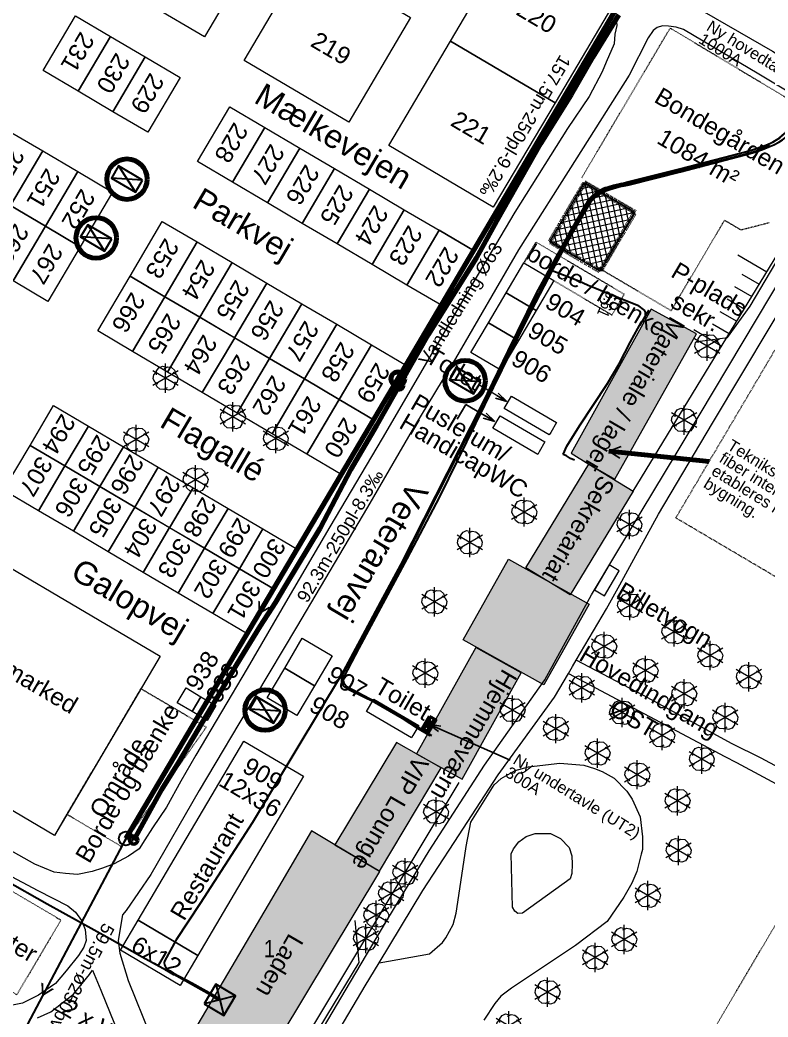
# Model space of a CAD drawing. Header units: metres. Extents: x 585637 to 586843, y 6137463 to 6138529.
# Drawn here: x 586380.6 to 586509.8, y 6137841.2 to 6138013.7 of the extents above; entities that cross this region are included whole.
import ezdxf
from ezdxf.enums import TextEntityAlignment as Align

# ---------------------------------------------------------------- set-up
doc = ezdxf.new("R2010")
doc.units = ezdxf.units.M
doc.header["$MEASUREMENT"] = 0
for name, pattern in [('DGN Style 2', [0.115207, 0.069124, -0.046083]), ('DGN Style 3', [0.16129, 0.115207, -0.046083]), ('DGN_STYLE_2', [0.030554, 0.018333, -0.012222])]:
    doc.linetypes.add(name, pattern=pattern)
for name, color, linetype, lineweight in [('adresse', 7, 'Continuous', 13), ('Alle felter', 7, 'Continuous', 13), ('bygning', 252, 'Continuous', 0), ('Grundkort', 7, 'Continuous', 13), ('hegn', 252, 'Continuous', 13), ('hjælp', 30, 'Continuous', 13), ('kn S Brønd Drift Standard', 1, 'Continuous', 30), ('kn S Brønd Proj Standard', 1, 'Continuous', 70), ('ledn S', 1, 'Continuous', 30), ('ledn S grav Proj', 1, 'Continuous', 70), ('parkering', 252, 'Continuous', 13), ('Standnr', 7, 'Continuous', 0), ('Tekster', 7, 'Continuous', 0), ('Telt', 7, 'Continuous', 0), ('TF_E_---_Kabl-', 1, 'Continuous', 30), ('TF_T_---_LyslT', 6, 'Continuous', 30), ('TF_V_---_Bron-', 4, 'Continuous', 53), ('TF_V_---_Ledn-', 4, 'Continuous', 70), ('træ', 252, 'Continuous', 13), ('TV_A_FKT_Skab', 1, 'Continuous', 53), ('TV_A_FKT_Skab -Bevares', 5, 'Continuous', 30), ('TV_A_INF_Tekst', 7, 'Continuous', 0), ('TV_A_OPB_-----', 7, 'Continuous', 0), ('TV_A_OPB_Bygning', 30, 'DGN Style 2', 70), ('TV_G_---_Bron', 115, 'Continuous', 70), ('vejkant', 252, 'Continuous', 13), ('vejnavn', 7, 'Continuous', 13)]:
    doc.layers.add(name, color=color, linetype=linetype, lineweight=lineweight)
doc.layers.add('ledn-txt S grav Drift Hovedl', color=1, linetype='Continuous', lineweight=0, true_color=0xff0000)
doc.layers.add('ledn-txt S Proj', color=1, linetype='Continuous', lineweight=0, true_color=0xff0000)
doc.layers.add('TC_S_VRM_20X05', color=6, linetype='DGN_STYLE_2', lineweight=0, plot=False)
doc.styles.get("Standard").update_dxf_attribs({"font": 'simplex.shx'})
doc.styles.add('Style-Arial', font='arial.ttf')
doc.styles.add('Style-Arial Narrow', font='ARIALN.TTF')
doc.styles.add('Style-Verdana', font='verdana.ttf')
doc.dimstyles.get("Standard").update_dxf_attribs({"dimtxt": 0.18, "dimasz": 0.18, "dimexe": 0.18, "dimexo": 0.0625, "dimgap": 0.09, "dimtad": 0, "dimtih": 1, "dimtoh": 1, "dimdec": 4, "dimzin": 3, "dimdsep": 46, "dimtxsty": 'Standard', "dimcen": 0.09, "dimadec": 0, "dimazin": 0, "dimtfac": 1, "dimtdec": 0, "dimtofl": 0, "dimtmove": 0, "dimatfit": 1, "dimfxl": 1, "dimtolj": 1, "dimtzin": 3, "dimarcsym": 0})
doc.dimstyles.new('Std08 - 1 100', dxfattribs={"dimtxt": 0.001949, "dimasz": 0.001949, "dimexe": 0.000974359, "dimexo": 0.0625, "dimgap": 0.000974359, "dimtad": 1, "dimzin": 0, "dimtxsty": 'Style-Verdana', "dimblk": 'TerminatorOpen', "dimcen": 0, "dimclrd": 256, "dimclre": 256, "dimadec": 0, "dimazin": 3, "dimtfac": 1, "dimtdec": 0, "dimtmove": 0, "dimatfit": 1, "dimldrblk": 'TerminatorOpen', "dimfxl": 0.000974359, "dimfxlon": 1, "dimfrac": 2, "dimtolj": 1, "dimtzin": 0, "dimlwd": -1, "dimlwe": -1, "dimarcsym": 0})

# ---------------------------------------------------------------- blocks, each defined once
blk = doc.blocks.new('TerminatorOpen_0.5')
at = {"color": 0, "linetype": 'ByBlock', "lineweight": -2}
for q in [(-1, 0.25), (-1, 0), (-1, -0.25)]:
    blk.add_line((0, 0), q, dxfattribs=at)
blk = doc.blocks.new('TerminatorOpen')
at = {"color": 0, "linetype": 'ByBlock', "lineweight": -2}
for q in [(-1, 0.5), (-1, 0), (-1, -0.5)]:
    blk.add_line((0, 0), q, dxfattribs=at)
blk = doc.blocks.new('XELSKA_4')
at = {"color": 0, "linetype": 'ByBlock', "lineweight": -2}
for p, q in [((0.603, 0.305), (-0.604, -0.305)), ((-0.604, 0.305), (0.603, -0.305))]:
    blk.add_line(p, q, dxfattribs=at)
blk.add_3dface([(0.603, 0.305), (-0.604, 0.305), (-0.604, -0.305), (0.603, -0.305)], dxfattribs=at)
blk = doc.blocks.new('TRAE')
at = {"color": 0, "linetype": 'ByBlock', "lineweight": -2}
for p, q in [((0, -0.253), (0, 0.253)), ((0.219, -0.127), (-0.219, 0.127)), ((0.219, 0.127), (-0.219, -0.127))]:
    blk.add_line(p, q, dxfattribs=at)
at = {"color": 0, "linetype": 'ByBlock', "lineweight": -2, "flags": 128}
for points in [[(-0.155, 0.06), (-0.155, 0.126), (-0.117, 0.182), (-0.055, 0.207), (0.01, 0.192), (0.012, 0.191)], [(-0.023, 0.167), (0.038, 0.197), (0.105, 0.188), (0.156, 0.143), (0.174, 0.084)], [(-0.132, -0.104), (-0.188, -0.067), (-0.214, -0.005), (-0.202, 0.061), (-0.16, 0.104)], [(0.133, 0.104), (0.189, 0.068), (0.216, 0.006), (0.203, -0.06), (0.162, -0.105)], [(0.027, -0.165), (-0.033, -0.196), (-0.099, -0.189), (-0.15, -0.145), (-0.169, -0.087)], [(0.158, -0.061), (0.156, -0.128), (0.117, -0.183), (0.054, -0.206), (-0.011, -0.19)]]:
    blk.add_lwpolyline(points, dxfattribs=at)
blk = doc.blocks.new('A_5')
at = {"layer": 'kn S Brønd Proj Standard'}
blk.add_circle((0, 0), 120, dxfattribs=at)
blk = doc.blocks.new('A_7')
at = {"layer": 'kn S Brønd Drift Standard'}
blk.add_circle((0, 0), 120, dxfattribs=at)

msp = doc.modelspace()

# ---------------------------------------------------------------- hatches: boundary and pattern name
at = {"layer": 'bygning', "linetype": 'Continuous', "lineweight": 13, "transparency": 33554534}
for points in [[(586483.39, 6137934.27), (586478.87, 6137936.88), (586475.79, 6137938.79), (586489.65, 6137963.7), (586497.46, 6137959.41)], [(586421.06, 6137830.41), (586409.37, 6137836.8), (586423.43, 6137860.64), (586430.93, 6137873.44), (586434.96, 6137871.04), (586442.76, 6137866.44)]]:
    msp.add_hatch(color=9, dxfattribs=at).paths.add_polyline_path(points)
at = {"layer": 'TV_A_OPB_-----'}
h = msp.add_hatch(dxfattribs=at)
h.set_pattern_fill('CROSSHATCH', color=256, scale=0.1, style=0, pattern_type=2)
h.set_pattern_definition([(12.389, (586477.8867, 6137977.4478), (-0.21454, 0.976715), []), (282.389, (586477.8867, 6137977.4478), (0.976715, 0.21454), [])])
h.paths.add_polyline_path([(586478.14, 6137985.57), (586486.84, 6137980.46), (586480.84, 6137970.24), (586472.14, 6137975.35)], flags=0)

# ---------------------------------------------------------------- linework, layer by layer
at = {"linetype": 'DGN Style 2', "lineweight": 0, "transparency": 33554534}
for p, q in [((586493.11, 6137963.42), (586502.34, 6137979.07)), ((586480.28, 6137971), (586493.11, 6137963.42))]:
    msp.add_line(p, q, dxfattribs=at)
at = {"linetype": 'DGN Style 2', "transparency": 33554534}
msp.add_line((586467.64, 6137971.67), (586469.76, 6137975.26), dxfattribs=at)
at = {"layer": 'Alle felter', "color": 7, "linetype": 'DGN Style 2', "lineweight": 0, "transparency": 33554534}
for p, q in [((586477.64, 6137986.39), (586492.93, 6138012.3)), ((586492.93, 6138012.3), (586520.26, 6137995.92)), ((586502.34, 6137979.07), (586505.22, 6137977.37)), ((586510.06, 6137978.62), (586505.22, 6137977.37)), ((586485, 6137966.26), (586469.76, 6137975.26)), ((586472.81, 6137968.62), (586482.88, 6137962.68)), ((586482.88, 6137962.68), (586485, 6137966.26))]:
    msp.add_line(p, q, dxfattribs=at)
at = {"layer": 'Alle felter', "transparency": 33554534}
msp.add_line((586388.65, 6137876.31), (586386.5, 6137872.67), dxfattribs=at)
at = {"layer": 'Alle felter', "color": 7, "transparency": 33554534, "flags": 128}
for points in [[(586465.52, 6137948.65), (586473.29, 6137944.11), (586472.28, 6137942.38), (586472.03, 6137941.95), (586464.26, 6137946.49)], [(586463.52, 6137945.26), (586471.29, 6137940.72), (586470.28, 6137938.99), (586470.03, 6137938.56), (586462.26, 6137943.1)], [(586441.73, 6137896.24), (586449.49, 6137891.7), (586448.48, 6137889.97), (586448.23, 6137889.54), (586440.47, 6137894.09)]]:
    msp.add_lwpolyline(points, close=True, dxfattribs=at)
at = {"layer": 'Alle felter', "transparency": 33554534, "flags": 128}
for points in [[(586484.14, 6137918.42), (586482.41, 6137919.44), (586479.87, 6137915.13), (586481.6, 6137914.12)], [(586411.3, 6137851.89), (586408.25, 6137846.73), (586397.92, 6137852.82), (586400.96, 6137857.99)]]:
    msp.add_lwpolyline(points, close=True, dxfattribs=at)
at = {"layer": 'Alle felter', "color": 7, "linetype": 'DGN Style 2', "lineweight": 0, "transparency": 33554534}
msp.add_lwpolyline([(586363.53, 6137872.25), (586387.63, 6137858.02), (586380.01, 6137845.11), (586355.91, 6137859.33)], close=True, dxfattribs=at)
at = {"layer": 'bygning', "color": 7, "lineweight": 13, "transparency": 33554534, "flags": 128}
for points in [[(586483.39, 6137934.27), (586497.46, 6137959.41), (586489.65, 6137963.7), (586475.79, 6137938.79), (586478.87, 6137936.88)], [(586486.56, 6137932.21), (586475.65, 6137914.27), (586467.96, 6137918.95), (586478.87, 6137936.88)], [(586457.16, 6137906.51), (586464.99, 6137920.47), (586478.95, 6137912.64), (586471.11, 6137898.68)], [(586459.33, 6137905.14), (586449.1, 6137886.79), (586456.96, 6137882.42), (586467.18, 6137900.76)], [(586445.62, 6137888.72), (586434.96, 6137871.04), (586442.71, 6137866.46), (586453.35, 6137884.35)], [(586434.96, 6137871.04), (586430.93, 6137873.44), (586423.43, 6137860.64), (586409.37, 6137836.8), (586421.06, 6137830.41), (586442.76, 6137866.44)]]:
    msp.add_lwpolyline(points, close=True, dxfattribs=at)
at = {"layer": 'bygning', "color": 9, "lineweight": 13, "transparency": 33554534, "flags": 128}
for points in [[(586486.56, 6137932.21), (586475.65, 6137914.27), (586467.96, 6137918.95), (586478.87, 6137936.88)], [(586486.56, 6137932.21), (586475.65, 6137914.27), (586467.96, 6137918.95), (586478.87, 6137936.88)], [(586457.16, 6137906.51), (586464.99, 6137920.47), (586478.95, 6137912.64), (586471.11, 6137898.68)], [(586457.16, 6137906.51), (586464.99, 6137920.47), (586478.95, 6137912.64), (586471.11, 6137898.68)], [(586459.33, 6137905.14), (586449.1, 6137886.79), (586456.96, 6137882.42), (586467.18, 6137900.76)], [(586459.33, 6137905.14), (586449.1, 6137886.79), (586456.96, 6137882.42), (586467.18, 6137900.76)], [(586445.62, 6137888.72), (586434.96, 6137871.04), (586442.71, 6137866.46), (586453.35, 6137884.35)], [(586445.62, 6137888.72), (586434.96, 6137871.04), (586442.71, 6137866.46), (586453.35, 6137884.35)]]:
    msp.add_lwpolyline(points, close=True, dxfattribs=at)
at = {"layer": 'bygning', "color": 7, "linetype": 'Continuous', "lineweight": 13, "transparency": 33554534, "flags": 128}
msp.add_lwpolyline([(586363.55, 6137928), (586404.79, 6137903.67), (586386.5, 6137872.67), (586345.26, 6137897.01)], close=True, dxfattribs=at)
at = {"layer": 'bygning', "color": 9, "lineweight": 13, "transparency": 33554534, "extrusion": (0, 0, -1)}
for points in [[(-586486.56, 6137932.21), (-586475.65, 6137914.27), (-586478.87, 6137936.88), (-586467.96, 6137918.95)], [(-586457.16, 6137906.51), (-586464.99, 6137920.47), (-586471.11, 6137898.68), (-586478.95, 6137912.64)], [(-586459.33, 6137905.14), (-586449.1, 6137886.79), (-586467.18, 6137900.76), (-586456.96, 6137882.42)]]:
    msp.add_solid(points, dxfattribs=at)
at = {"layer": 'bygning', "color": 9, "lineweight": 13, "transparency": 33554534}
msp.add_solid([(586445.62, 6137888.72), (586434.96, 6137871.04), (586453.35, 6137884.35), (586442.71, 6137866.46)], dxfattribs=at)
at = {"layer": 'Grundkort', "color": 7, "transparency": 33554534}
msp.add_line((586420.25, 6137821.49), (586456.45, 6137881.8), dxfattribs=at)
at = {"layer": 'Grundkort', "color": 7, "transparency": 33554534, "flags": 128}
msp.add_lwpolyline([(586486.55, 6137932.2), (586515.2, 6137979.28), (586524.35, 6137994.18)], dxfattribs=at)
at = {"layer": 'hegn', "flags": 128}
for points in [[(586498.09, 6137958.14), (586502.82, 6137958.8), (586506.74, 6137964.18), (586524.31, 6137993.9)], [(586421.26, 6137821.03), (586433.6, 6137841.43), (586439.18, 6137850.68), (586438.51, 6137857.92)]]:
    msp.add_lwpolyline(points, dxfattribs=at)
at = {"layer": 'hjælp', "color": 30, "lineweight": 13, "transparency": 33554534}
msp.add_line((586459.04, 6137973.77), (586453.01, 6137977.32), dxfattribs=at)
at = {"layer": 'ledn S', "flags": 128}
msp.add_lwpolyline([(586398.86, 6137872.14), (586370.98, 6137819.55)], dxfattribs=at)
at = {"layer": 'ledn S grav Proj', "flags": 128}
for points in [[(586525.85, 6138087.29), (586445.85, 6137951.63)], [(586445.85, 6137951.63), (586398.86, 6137872.14)]]:
    msp.add_lwpolyline(points, dxfattribs=at)
at = {"layer": 'parkering', "color": 251, "linetype": 'Continuous', "lineweight": 13, "transparency": 33554534}
for p, q in [((586504.62, 6137973.08), (586509.63, 6137970.13)), ((586497, 6137960.17), (586501.83, 6137957.31))]:
    msp.add_line(p, q, dxfattribs=at)
at = {"layer": 'parkering', "color": 251, "linetype": 'Continuous', "lineweight": 0, "transparency": 33554534}
for p, q in [((586505.33, 6137969.76), (586508.33, 6137967.99)), ((586504.06, 6137967.61), (586507.03, 6137965.86)), ((586502.79, 6137965.46), (586505.73, 6137963.72)), ((586501.52, 6137963.3), (586504.43, 6137961.58)), ((586500.25, 6137961.15), (586503.13, 6137959.45))]:
    msp.add_line(p, q, dxfattribs=at)
at = {"layer": 'parkering', "color": 9, "linetype": 'DGN Style 3', "transparency": 33554534}
msp.add_lwpolyline([(586556.31, 6138033.34), (586585.39, 6138016.18), (586522.99, 6137910.42), (586493.91, 6137927.58)], close=True, dxfattribs=at)
at = {"layer": 'parkering', "flags": 128}
for points in [[(586431.59, 6137832.02), (586440.22, 6137846.66), (586442.61, 6137850.61), (586451.31, 6137852.19), (586453.57, 6137854.12), (586454.14, 6137854.92), (586455.41, 6137857.24), (586455.97, 6137859.22), (586457.1, 6137866.9), (586457.67, 6137870.77), (586458.46, 6137874.97), (586462.51, 6137881.42), (586463.73, 6137882.51), (586466.13, 6137883.9), (586468.43, 6137884.52), (586473.87, 6137885.15), (586477.98, 6137884.84), (586479.84, 6137884.25), (586481.19, 6137883.7), (586483.23, 6137882.59), (586485.45, 6137880.34), (586486.35, 6137878.94), (586487.75, 6137875.9), (586488.14, 6137872.42), (586488.15, 6137870.23), (586487.94, 6137869.41), (586487.19, 6137866.44), (586486.33, 6137864.43), (586484.94, 6137862.01), (586482.03, 6137857.75), (586476.55, 6137853.65), (586465.48, 6137846.26), (586463.66, 6137844.88), (586462.63, 6137843.59), (586460.73, 6137840.71)], [(586475.64, 6137865.18), (586467.41, 6137859.19), (586466.6, 6137859.17), (586466.09, 6137859.55), (586465.66, 6137860.26), (586465.42, 6137869.47), (586465.87, 6137870.34), (586466.77, 6137871.55), (586468.02, 6137872.49), (586469.58, 6137873), (586472.24, 6137872.99), (586473.98, 6137872.13), (586475.47, 6137870.57), (586475.95, 6137869.15), (586475.97, 6137867.68), (586475.91, 6137866.08), (586475.64, 6137865.18)]]:
    msp.add_lwpolyline(points, dxfattribs=at)
at = {"layer": 'TC_S_VRM_20X05'}
msp.add_lwpolyline([(585659.05, 6138016.22), (586360.88, 6137602.38), (586652.35, 6138096.67), (585950.53, 6138510.52)], close=True, dxfattribs=at)
at = {"layer": 'Telt', "lineweight": 13, "transparency": 33554534}
msp.add_line((586428.56, 6137922.12), (586428.6, 6137922.1), dxfattribs=at)
at = {"layer": 'Telt', "color": 7, "linetype": 'DGN Style 2', "lineweight": 0, "transparency": 33554534}
msp.add_line((586398.1, 6137870.73), (586412.77, 6137891.38), dxfattribs=at)
at = {"layer": 'Telt', "color": 7, "lineweight": 13, "transparency": 33554534, "flags": 128}
for points in [[(586415.68, 6138057.61), (586433.76, 6138046.94), (586412.43, 6138010.78), (586394.34, 6138021.45)], [(586465.62, 6138028.14), (586483.7, 6138017.48), (586473.03, 6137999.4), (586454.95, 6138010.06)], [(586429.98, 6138024.8), (586448.06, 6138014.13), (586437.39, 6137996.05), (586419.31, 6138006.71)], [(586396.19, 6138010.86), (586390.6, 6138001.39), (586384.57, 6138004.95), (586390.16, 6138014.41)], [(586402.21, 6138007.3), (586396.63, 6137997.83), (586390.6, 6138001.39), (586396.19, 6138010.86)], [(586454.95, 6138010.06), (586473.03, 6137999.4), (586462.36, 6137981.31), (586444.28, 6137991.98)], [(586408.24, 6138003.74), (586402.66, 6137994.27), (586396.63, 6137997.83), (586402.21, 6138007.3)], [(586422.88, 6137995.11), (586417.29, 6137985.64), (586411.26, 6137989.2), (586416.85, 6137998.67)], [(586428.9, 6137991.55), (586423.32, 6137982.09), (586417.29, 6137985.64), (586422.88, 6137995.11)], [(586434.93, 6137987.99), (586429.35, 6137978.53), (586423.32, 6137982.09), (586428.9, 6137991.55)], [(586440.96, 6137984.44), (586435.37, 6137974.97), (586429.34, 6137978.53), (586434.93, 6137987.99)], [(586446.98, 6137980.88), (586441.4, 6137971.41), (586435.37, 6137974.97), (586440.96, 6137984.44)], [(586453.01, 6137977.32), (586447.42, 6137967.86), (586441.4, 6137971.42), (586446.98, 6137980.88)], [(586459.04, 6137973.77), (586453.45, 6137964.3), (586447.42, 6137967.86), (586453.01, 6137977.32)], [(586386.37, 6137947.01), (586392.4, 6137943.45), (586388.33, 6137936.56), (586382.31, 6137940.12)], [(586392.4, 6137943.45), (586398.43, 6137939.89), (586394.36, 6137933.01), (586388.33, 6137936.56)], [(586398.43, 6137939.89), (586404.45, 6137936.34), (586400.39, 6137929.45), (586394.36, 6137933.01)], [(586404.45, 6137936.34), (586410.48, 6137932.78), (586406.42, 6137925.89), (586400.39, 6137929.45)], [(586410.48, 6137932.78), (586416.51, 6137929.23), (586412.44, 6137922.34), (586406.42, 6137925.89)], [(586416.51, 6137929.23), (586422.53, 6137925.67), (586418.47, 6137918.78), (586412.44, 6137922.34)], [(586422.53, 6137925.67), (586428.56, 6137922.11), (586424.5, 6137915.23), (586418.47, 6137918.78)]]:
    msp.add_lwpolyline(points, close=True, dxfattribs=at)
at = {"layer": 'Telt', "color": 7, "linetype": 'Continuous', "lineweight": 13, "transparency": 33554534, "flags": 128}
for points in [[(586384.5, 6137991.05), (586378.92, 6137981.59), (586372.89, 6137985.14), (586378.48, 6137994.61)], [(586390.53, 6137987.49), (586384.95, 6137978.03), (586378.92, 6137981.59), (586384.5, 6137991.05)], [(586396.56, 6137983.93), (586390.97, 6137974.47), (586384.95, 6137978.03), (586390.53, 6137987.49)], [(586384.95, 6137978.03), (586379.36, 6137968.56), (586373.33, 6137972.12), (586378.92, 6137981.59)], [(586390.97, 6137974.47), (586385.39, 6137965.01), (586379.36, 6137968.56), (586384.95, 6137978.03)], [(586411.18, 6137975.31), (586405.6, 6137965.84), (586399.57, 6137969.4), (586405.15, 6137978.86)], [(586417.21, 6137971.75), (586411.62, 6137962.28), (586405.6, 6137965.84), (586411.18, 6137975.31)], [(586423.24, 6137968.19), (586417.65, 6137958.72), (586411.62, 6137962.28), (586417.21, 6137971.75)], [(586429.27, 6137964.63), (586423.68, 6137955.17), (586417.65, 6137958.72), (586423.24, 6137968.19)], [(586435.3, 6137961.07), (586429.71, 6137951.61), (586423.68, 6137955.17), (586429.27, 6137964.63)], [(586441.32, 6137957.52), (586435.74, 6137948.05), (586429.71, 6137951.61), (586435.3, 6137961.07)], [(586447.35, 6137953.96), (586441.77, 6137944.49), (586435.74, 6137948.05), (586441.32, 6137957.52)], [(586388.33, 6137936.57), (586383.76, 6137928.82), (586377.73, 6137932.38), (586382.3, 6137940.13)], [(586394.36, 6137933.01), (586389.79, 6137925.27), (586383.76, 6137928.82), (586388.33, 6137936.57)], [(586400.39, 6137929.46), (586395.81, 6137921.71), (586389.79, 6137925.27), (586394.36, 6137933.01)], [(586406.41, 6137925.9), (586401.84, 6137918.15), (586395.81, 6137921.71), (586400.39, 6137929.46)], [(586412.44, 6137922.34), (586407.87, 6137914.59), (586401.84, 6137918.15), (586406.41, 6137925.9)], [(586418.47, 6137918.78), (586413.9, 6137911.04), (586407.87, 6137914.59), (586412.44, 6137922.34)], [(586424.5, 6137915.23), (586419.92, 6137907.48), (586413.9, 6137911.04), (586418.47, 6137918.78)], [(586411.3, 6137851.89), (586400.96, 6137857.99), (586419.25, 6137888.98), (586429.58, 6137882.89)]]:
    msp.add_lwpolyline(points, close=True, dxfattribs=at)
at = {"layer": 'Telt', "lineweight": 13, "transparency": 33554534, "flags": 128}
for points in [[(586467.64, 6137971.67), (586472.81, 6137968.62), (586469.76, 6137963.46), (586464.59, 6137966.5)], [(586399.58, 6137969.39), (586405.61, 6137965.84), (586400.02, 6137956.36), (586393.99, 6137959.92)], [(586405.61, 6137965.84), (586411.63, 6137962.28), (586406.04, 6137952.81), (586400.02, 6137956.36)], [(586464.59, 6137966.51), (586469.76, 6137963.46), (586466.71, 6137958.29), (586461.55, 6137961.34)], [(586411.63, 6137962.28), (586417.66, 6137958.72), (586412.07, 6137949.25), (586406.04, 6137952.81)], [(586461.55, 6137961.34), (586466.71, 6137958.29), (586463.66, 6137953.13), (586458.5, 6137956.17)], [(586417.66, 6137958.72), (586423.69, 6137955.17), (586418.1, 6137945.7), (586412.07, 6137949.25)], [(586423.69, 6137955.17), (586429.71, 6137951.61), (586424.13, 6137942.14), (586418.1, 6137945.7)], [(586429.71, 6137951.61), (586435.74, 6137948.06), (586430.15, 6137938.58), (586424.13, 6137942.14)], [(586435.74, 6137948.06), (586441.77, 6137944.5), (586436.18, 6137935.03), (586430.15, 6137938.58)], [(586429.35, 6137906.78), (586434.52, 6137903.73), (586431.47, 6137898.56), (586426.31, 6137901.61)], [(586426.31, 6137901.61), (586431.47, 6137898.56), (586428.42, 6137893.4), (586423.26, 6137896.45)], [(586409.25, 6137898.18), (586411.84, 6137896.66), (586410.31, 6137894.07), (586407.73, 6137895.6)], [(586411.84, 6137896.66), (586414.42, 6137895.13), (586412.89, 6137892.55), (586410.31, 6137894.07)]]:
    msp.add_lwpolyline(points, close=True, dxfattribs=at)
at = {"layer": 'Telt', "color": 7, "linetype": 'DGN Style 2', "lineweight": 0, "transparency": 33554534}
msp.add_lwpolyline([(586398.1, 6137870.73), (586388.65, 6137876.31), (586401.47, 6137898.05), (586412.77, 6137891.38)], dxfattribs=at)
at = {"layer": 'TF_E_---_Kabl-', "linetype": 'Continuous'}
for p, q in [((586484.56, 6137985.4), (586483.13, 6137985.09)), ((586484.56, 6137985.4), (586485.64, 6137985.69)), ((586484.62, 6137985.13), (586485.95, 6137985.42)), ((586484.68, 6137984.95), (586485.84, 6137985.21)), ((586472.18, 6137970.88), (586472.2, 6137970.77)), ((586472.2, 6137970.77), (586472.26, 6137970.67)), ((586472.26, 6137970.67), (586472.33, 6137970.53)), ((586488.47, 6137963.44), (586488.59, 6137963.29)), ((586488.49, 6137962.21), (586488.68, 6137962.44)), ((586488.67, 6137963.16), (586488.59, 6137963.29)), ((586488.65, 6137962.88), (586488.67, 6137963.16)), ((586488.68, 6137962.44), (586488.65, 6137962.88)), ((586486.07, 6137958.05), (586488, 6137961.48)), ((586488, 6137961.48), (586488.49, 6137962.21)), ((586484.14, 6137954.21), (586486.07, 6137958.05)), ((586482.11, 6137950.83), (586484.14, 6137954.21)), ((586477.28, 6137943.49), (586482.11, 6137950.83)), ((586475.08, 6137939.98), (586477.28, 6137943.49)), ((586474.43, 6137938.55), (586475.08, 6137939.98)), ((586475.02, 6137938.31), (586474.43, 6137938.55)), ((586475.7, 6137937.88), (586475.02, 6137938.31)), ((586476.4, 6137937.57), (586475.7, 6137937.88))]:
    msp.add_line(p, q, dxfattribs=at)
at = {"layer": 'TF_E_---_Kabl-', "linetype": 'Continuous', "flags": 128}
for points in [[(586485.64, 6137985.69), (586494.61, 6137987.95), (586506.57, 6137991.09), (586507.6, 6137991.4), (586508.6, 6137991.74), (586509.49, 6137992.03), (586510.16, 6137992.33), (586510.91, 6137992.7), (586511.78, 6137993.27), (586512.25, 6137993.66), (586512.7, 6137994.07), (586513.06, 6137994.47), (586513.6, 6137995.2), (586514.06, 6137995.96), (586514.47, 6137996.76), (586516.08, 6137999.76), (586520.22, 6138007.36), (586523.73, 6138013.66), (586530.73, 6138025.38), (586539.13, 6138038.97), (586552, 6138058.41), (586564.76, 6138076.64)], [(586485.84, 6137985.21), (586494.71, 6137987.41), (586506.73, 6137990.58), (586507.74, 6137990.89), (586508.86, 6137991.29), (586510, 6137991.76), (586510.87, 6137992.12), (586511.7, 6137992.57), (586512.32, 6137992.97), (586513.03, 6137993.52), (586513.45, 6137993.97), (586513.88, 6137994.64), (586514.92, 6137996.54), (586516.01, 6137998.59), (586518.65, 6138003.83), (586519.03, 6138004.48), (586519.51, 6138004.8), (586519.91, 6138004.83), (586520.37, 6138004.7), (586520.89, 6138004.32), (586521.46, 6138003.87), (586522.03, 6138003.65)], [(586485.95, 6137985.42), (586494.68, 6137987.62), (586506.67, 6137990.75), (586507.63, 6137991.03), (586508.27, 6137991.27), (586509.29, 6137991.64), (586510.18, 6137991.97)], [(586484.62, 6137985.13), (586483.17, 6137984.77), (586482.17, 6137984.5), (586481.63, 6137984.3), (586481.03, 6137984.01), (586480.46, 6137983.65), (586479.84, 6137983.22), (586479.3, 6137982.71), (586478.86, 6137982.07), (586478.44, 6137981.42), (586475.76, 6137976.81), (586472.41, 6137970.71), (586467.94, 6137962.06), (586465.15, 6137956.34), (586460.62, 6137947.16)], [(586484.68, 6137984.95), (586483.24, 6137984.56), (586482.35, 6137984.28), (586481.79, 6137984.07), (586481.27, 6137983.86), (586480.67, 6137983.51), (586480.02, 6137983.04), (586479.4, 6137982.45), (586479.04, 6137981.98), (586478.64, 6137981.33), (586475.96, 6137976.71), (586472.63, 6137970.6), (586468.14, 6137961.96), (586465.36, 6137956.24), (586460.84, 6137947.07)], [(586483.13, 6137985.09), (586482.21, 6137984.81), (586481.68, 6137984.65), (586481.31, 6137984.5), (586480.88, 6137984.28), (586480.52, 6137984.04), (586479.93, 6137983.63), (586479.44, 6137983.26), (586478.97, 6137982.8), (586478.66, 6137982.36), (586478.39, 6137981.96), (586478.2, 6137981.57), (586478.05, 6137981.22)], [(586478.05, 6137981.22), (586475.54, 6137976.95), (586472.18, 6137970.88)], [(586472.33, 6137970.53), (586472.38, 6137970.44), (586472.45, 6137970.37), (586472.54, 6137970.35)], [(586472.54, 6137970.35), (586475.08, 6137969.39), (586477.12, 6137968.59), (586478.78, 6137967.85), (586479.9, 6137967.39), (586481.57, 6137966.71), (586484.02, 6137965.71), (586487.28, 6137964.36), (586488.47, 6137963.44)], [(586451.47, 6137889.9), (586449.3, 6137891.18), (586446.64, 6137892.86), (586441.91, 6137895.66), (586437.29, 6137897.89), (586436.5, 6137898.5), (586436.2, 6137899.03), (586436.16, 6137899.92), (586436.43, 6137900.63), (586439.4, 6137906.03), (586443.4, 6137913.53), (586446.9, 6137920.1), (586460.62, 6137947.16)], [(586460.84, 6137947.07), (586453.09, 6137931.25), (586447.42, 6137920.51), (586439.14, 6137905.04), (586436.51, 6137900.1), (586436.43, 6137899.52), (586436.54, 6137898.97), (586437.04, 6137898.42), (586438.01, 6137897.91), (586444.02, 6137894.72), (586449.08, 6137891.53), (586449.52, 6137891.25), (586450.5, 6137890.67), (586451.7, 6137889.94)]]:
    msp.add_lwpolyline(points, dxfattribs=at)
at = {"layer": 'TF_T_---_LyslT', "linetype": 'Continuous'}
for p, q in [((586414.38, 6137846.96), (586415.81, 6137841.49)), ((586417.83, 6137844.94), (586412.36, 6137843.51)), ((586414.41, 6137844.48), (586415.1, 6137844.23)), ((586414.59, 6137844.76), (586415.1, 6137844.23))]:
    msp.add_line(p, q, dxfattribs=at)
at = {"layer": 'TF_T_---_LyslT', "linetype": 'Continuous', "flags": 128}
for points in [[(586508.28, 6137991.6), (586509.54, 6137992.04), (586510.75, 6137992.61), (586511.88, 6137993.33), (586512.52, 6137993.87), (586513.16, 6137994.53), (586513.58, 6137995.11), (586513.97, 6137995.76), (586514.58, 6137996.88), (586516.1, 6137999.77)], [(586494.62, 6137987.9), (586506.6, 6137991.08), (586507.17, 6137991.26), (586508.28, 6137991.6)], [(586484.55, 6137985.38), (586485.82, 6137985.69), (586494.62, 6137987.9)], [(586484.55, 6137985.38), (586483.12, 6137984.98), (586481.94, 6137984.68), (586481.69, 6137984.61), (586481.3, 6137984.46), (586480.91, 6137984.26), (586480.43, 6137983.95), (586479.88, 6137983.55), (586479.4, 6137983.16), (586478.93, 6137982.67), (586478.51, 6137982.09), (586478.17, 6137981.59), (586475.51, 6137976.96), (586472.16, 6137970.88), (586469.79, 6137966.43), (586464.88, 6137956.47), (586460.41, 6137947.29)], [(586460.41, 6137947.29), (586446.3, 6137919.46), (586442.84, 6137913.06), (586439.34, 6137906.48), (586436.06, 6137900.39)], [(586414.41, 6137844.48), (586413.33, 6137845.13), (586407.67, 6137848.33), (586401.7, 6137851.61), (586396.09, 6137854.75), (586385.25, 6137860.77), (586377.93, 6137864.95), (586362, 6137874.86), (586354.12, 6137879.61), (586336.28, 6137890.25), (586323.66, 6137897.82), (586313.36, 6137903.95), (586306.73, 6137907.82), (586300.65, 6137911.45)], [(586436.06, 6137900.39), (586420.76, 6137874.87), (586411.72, 6137860.89), (586407.53, 6137854.59)], [(586407.53, 6137854.59), (586405.52, 6137850.94), (586405.46, 6137850.62), (586405.52, 6137850.28), (586405.62, 6137850.05), (586405.86, 6137849.68), (586406.17, 6137849.41), (586406.51, 6137849.24), (586407.11, 6137848.86), (586410.25, 6137847.17), (586412.74, 6137845.76), (586414.59, 6137844.76)]]:
    msp.add_lwpolyline(points, dxfattribs=at)
msp.add_lwpolyline([(586412.36, 6137843.51), (586415.81, 6137841.49), (586417.83, 6137844.94), (586414.38, 6137846.96)], close=True, dxfattribs=at)
at = {"layer": 'TF_V_---_Bron-', "linetype": 'Continuous'}
for centre in [(586446.15, 6137950.42), (586400.21, 6137871.86)]:
    msp.add_circle(centre, 0.7, dxfattribs=at)
at = {"layer": 'TF_V_---_Ledn-'}
for p, q in [((586479.57, 6138007.28), (586484.04, 6138014.6)), ((586475.82, 6138000.78), (586479.57, 6138007.28)), ((586470.5, 6137992.28), (586475.82, 6138000.78)), ((586462.98, 6137978.97), (586470.5, 6137992.28)), ((586459.45, 6137972.54), (586462.98, 6137978.97)), ((586451.13, 6137959.24), (586459.45, 6137972.54)), ((586442.23, 6137943.64), (586451.13, 6137959.24)), ((586437.73, 6137935.95), (586442.23, 6137943.64)), ((586432.41, 6137925.81), (586437.73, 6137935.95)), ((586426.39, 6137915.77), (586432.41, 6137925.81)), ((586424.7, 6137912.96), (586426.39, 6137915.77)), ((586422.07, 6137908.88), (586424.7, 6137912.96)), ((586417.95, 6137902.17), (586422.07, 6137908.88)), ((586413.1, 6137893.9), (586417.95, 6137902.17)), ((586407.87, 6137885.16), (586413.1, 6137893.9)), ((586405, 6137880.56), (586407.87, 6137885.16)), ((586405, 6137880.56), (586400.21, 6137871.86))]:
    msp.add_line(p, q, dxfattribs=at)
at = {"layer": 'TV_A_OPB_-----', "flags": 128}
msp.add_lwpolyline([(586478.14, 6137985.57), (586486.84, 6137980.46), (586480.84, 6137970.24), (586472.14, 6137975.35)], close=True, dxfattribs=at)
at = {"layer": 'TV_A_OPB_Bygning', "flags": 128}
msp.add_lwpolyline([(586478.14, 6137985.57), (586486.84, 6137980.46), (586480.84, 6137970.24), (586472.14, 6137975.35)], close=True, dxfattribs=at)
at = {"layer": 'TV_G_---_Bron'}
for centre in [(586399.05, 6137986.17), (586399.05, 6137986.17), (586393.73, 6137976.01), (586457.49, 6137951.3), (586457.49, 6137951.3), (586422.92, 6137894.34)]:
    msp.add_circle(centre, 3.5, dxfattribs=at)
at = {"layer": 'vejkant', "flags": 128}
for points in [[(586476.7, 6137902.99), (586481.9, 6137911.86), (586484.23, 6137916.03), (586486.67, 6137920.42), (586490.94, 6137928.24), (586500.22, 6137943.94), (586515.28, 6137969.09), (586529.22, 6137991.61), (586545.08, 6138018.93), (586562.04, 6138047.08), (586574.47, 6138068.67), (586575.44, 6138062.98), (586578.02, 6138052.13), (586582.9, 6138042.01), (586589.78, 6138028.26), (586600.42, 6138008.6)], [(586496.88, 6138016.19), (586510.61, 6138008.29), (586527.1, 6137998.09), (586528.47, 6137997.24), (586542.5, 6138020.45)], [(586483.58, 6138014), (586483.7, 6138012.73), (586483.39, 6138011.26), (586483.23, 6138009.59), (586481.84, 6138006.42), (586481.17, 6138004.73), (586478.9, 6138000.48), (586475.17, 6137994.92), (586466.11, 6137980.46), (586458.64, 6137967.92), (586443.18, 6137941.3), (586434.11, 6137926.04), (586426.83, 6137913.62), (586419.84, 6137901.54), (586410.96, 6137886.52), (586408.33, 6137882.04), (586405.88, 6137877.55), (586403.43, 6137873.96), (586402.15, 6137871.92), (586401.15, 6137870.36), (586399.29, 6137869.05), (586396.83, 6137867.76), (586394.79, 6137867.02), (586393.02, 6137866.4), (586390.48, 6137865.89), (586388.42, 6137866.06), (586386.49, 6137866.31), (586383.14, 6137867.71), (586372.54, 6137873.63)], [(586526.5, 6137993.37), (586508.26, 6138004.31), (586495.21, 6138012.06), (586493.95, 6138012.46), (586492.65, 6138012.66), (586491.6, 6138012.67), (586490.7, 6138012.41), (586489.97, 6138011.88), (586489.12, 6138010.64), (586485.82, 6138004.14), (586476.81, 6137989.86), (586466.72, 6137973.97), (586455.85, 6137955.15), (586448.74, 6137943.42), (586440.6, 6137929.42), (586428.33, 6137908.67), (586421.26, 6137896.8), (586411.53, 6137880.42), (586403.15, 6137865.92), (586398.9, 6137859.66), (586398.29, 6137858.9), (586397.52, 6137854.51), (586397.8, 6137852.27), (586399.23, 6137847.59), (586403.11, 6137838.01)], [(586427.39, 6137829.87), (586436.77, 6137845.79), (586444.13, 6137858.25), (586451.27, 6137870.02), (586460.82, 6137884.83), (586471.27, 6137899.57), (586479.36, 6137914.28), (586487.9, 6137928.63), (586494.14, 6137938.96), (586497.94, 6137945.3), (586513, 6137970.47)], [(586475.35, 6137900.68), (586476.07, 6137901.9), (586476.7, 6137902.99)], [(586523.46, 6137878.09), (586508.63, 6137886.05), (586503.65, 6137888.5), (586488.31, 6137896.87), (586476.7, 6137902.99)], [(586442.61, 6137850.61), (586450.18, 6137863.11), (586455.61, 6137871.41), (586463.18, 6137883.12), (586472.93, 6137896.57), (586475.35, 6137900.68)], [(586475.35, 6137900.68), (586502.36, 6137886.33), (586504.37, 6137885.26), (586522.1, 6137875.79)], [(586374.6, 6137867.92), (586383.64, 6137863.11), (586388.81, 6137860.47), (586390.17, 6137859.41), (586391.21, 6137857.95), (586391.81, 6137856.41), (586392.01, 6137854.49), (586391.6, 6137853.33), (586390.67, 6137851.89), (586388.55, 6137849.25), (586386.69, 6137847.06), (586383.75, 6137845.04), (586380.99, 6137843.65), (586377.77, 6137842.99)], [(586383.59, 6137841.12), (586385.88, 6137842.16), (586389.78, 6137845.19), (586392.59, 6137848.59), (586393.08, 6137849.37), (586394.55, 6137845.88), (586396.9, 6137840.07)]]:
    msp.add_lwpolyline(points, dxfattribs=at)

# ---------------------------------------------------------------- block references
at = {"layer": 'kn S Brønd Drift Standard', "xscale": 0.01000000000095877, "yscale": 0.009999999997783707, "zscale": 0.01000000000095877, "rotation": 2.014432121635192e-08}
msp.add_blockref('A_7', (586398.86, 6137872.14), dxfattribs=at)
at = {"layer": 'kn S Brønd Proj Standard', "xscale": 0.01000000000120277, "yscale": 0.009999999997018316, "zscale": 0.01000000000120277, "rotation": 1.556402693821131e-08}
msp.add_blockref('A_5', (586445.85, 6137951.63), dxfattribs=at)
at = {"layer": 'træ', "zscale": 10}
for p, xscale, yscale, rotation in [((586499.34, 6137957.29), 10.00000000109955, 9.999999999544306, 2.017568720649532e-08), ((586405.72, 6137951.73), 10.0000000011517, 9.999999996996118, 8.526901393122742e-09), ((586417.36, 6137945.06), 10.00000000106197, 9.999999995043149, 2.675793035802633e-08), ((586495.32, 6137944.47), 10.00000000088949, 9.999999994175845, 1.211991787988594e-08), ((586400.65, 6137941.15), 10.00000000110477, 9.999999997332386, 9.538379166461764e-09), ((586424.77, 6137941.29), 10.00000000080387, 9.999999998534188, 1.545685200640264e-08), ((586410.9, 6137934.16), 10.00000000115577, 9.999999998537575, 1.772447188031743e-08), ((586467.72, 6137928.6), 10.00000000095519, 9.999999997314077, 9.469820243091501e-09), ((586485.88, 6137926.46), 10.00000000120188, 9.999999996559703, 1.017688601442665e-08), ((586458.3, 6137923.31), 10.00000000105442, 9.999999996992727, 1.7931104725771e-08), ((586452.17, 6137913.06), 10.00000000118073, 9.999999998950136, 2.070295367733613e-08), ((586485.98, 6137912.44), 10.0000000010856, 9.999999997933884, 6.457779141214379e-10), ((586493.64, 6137907.88), 10.00000000105479, 9.99999999848367, 2.23204470245673e-08), ((586481.53, 6137905.36), 10.00000000077578, 9.999999997496714, 1.287355858118023e-08), ((586499.85, 6137903.76), 10.00000000121741, 9.999999997188723, 1.642186680502027e-08), ((586488.67, 6137901.17), 10.00000000105836, 10.00000000019447, 1.961534503424418e-08), ((586450.61, 6137900.71), 10.00000000120796, 9.999999998651315, 2.325370986901876e-08), ((586506.53, 6137900.09), 10.00000000107942, 9.99999999652164, 1.078939310032031e-08), ((586477.66, 6137898.2), 10.00000000118108, 9.999999999468173, 1.385054212523923e-08), ((586495.36, 6137897.15), 10.00000000103619, 9.999999996381757, 1.492437530938041e-08), ((586465.68, 6137894.34), 10.00000000104574, 9.999999996861494, 3.142341270803528e-09), ((586484.61, 6137893.91), 10.00000000104344, 9.999999996807205, 9.17790336840297e-09), ((586502.46, 6137893.05), 10.00000000110404, 9.999999996813363, 1.097969793200022e-08), ((586473.18, 6137891.12), 10.0000000010102, 10.00000000065116, 3.028171332550066e-08), ((586491.55, 6137889.93), 10.00000000103213, 9.99999999829397, 7.878027845228658e-09), ((586480.38, 6137886.89), 10.00000000090651, 9.999999996908498, 1.013937916462174e-08), ((586498.4, 6137885.86), 10.0000000008787, 9.999999996319891, 1.473876227314264e-08), ((586487.25, 6137883.17), 10.00000000114785, 9.999999997578614, 1.906028926167488e-08), ((586494.2, 6137878.66), 10.00000000091246, 9.999999996538824, 7.750394889438927e-09), ((586452.46, 6137876.72), 10.00000000103176, 9.999999996603934, 4.3795159751197e-09), ((586494.39, 6137870.07), 10.00000000123321, 9.999999997092493, 1.492516869845157e-08), ((586447.14, 6137866.2), 10.00000000116891, 9.999999998344485, 1.183407697758101e-08), ((586444.68, 6137862.59), 10.00000000131859, 9.999999996304803, 359.9999999998109), ((586489.07, 6137862.26), 10.00000000087254, 9.999999998051761, 9.413991330739968e-09), ((586442.12, 6137858.85), 10.00000000106221, 9.999999999220616, 1.311812319829557e-08), ((586440.34, 6137854.81), 10.00000000105781, 9.999999998623423, 1.490350546369699e-08), ((586484.98, 6137854.65), 10.00000000108871, 10.00000000042966, 1.077520400976689e-08), ((586479.98, 6137851.55), 10.00000000096777, 9.99999999841714, 1.662026742102471e-08), ((586471.73, 6137845.55), 10.00000000096332, 10.00000000002118, 3.122935991094888e-08), ((586465.04, 6137839.72), 10.00000000117337, 9.999999997560655, 1.169973368742889e-08)]:
    msp.add_blockref('TRAE', p, dxfattribs=dict(at, xscale=xscale, yscale=yscale, rotation=rotation))
at = {"layer": 'TV_A_FKT_Skab', "xscale": 1.999410263356491, "yscale": 1.999410284060018, "zscale": 2, "rotation": 59.45055195261534}
msp.add_blockref('XELSKA_4', (586451.27, 6137891.91), dxfattribs=at)
at = {"layer": 'TV_A_FKT_Skab -Bevares', "xscale": 3.998817595442265, "yscale": 3.998817554093429, "zscale": 4.000000000000001, "rotation": 329.4505708687829}
for p in [(586399.05, 6137986.17), (586393.73, 6137976.01), (586457.49, 6137951.3), (586422.93, 6137894.34)]:
    msp.add_blockref('XELSKA_4', p, dxfattribs=at)

# ---------------------------------------------------------------- texts
at = {"linetype": 'Continuous', "lineweight": 0, "transparency": 33554534, "style": 'Style-Arial Narrow', "width": 0.999999}
msp.add_text('5.61', height=1.999, rotation=246.353, dxfattribs=at).set_placement((586482.04, 6137964.49), align=Align.MIDDLE_CENTER)
at = {"layer": 'adresse', "style": 'Style-Arial', "width": 0.833333}
msp.add_text('1', height=3, rotation=0, dxfattribs=at).set_placement((586423.68, 6137853.09), align=Align.MIDDLE_CENTER)
at = {"layer": 'Alle felter', "color": 7, "linetype": 'Continuous', "lineweight": 13, "transparency": 33554534, "attachment_point": 5, "rotation": 329.4588, "line_spacing_factor": 0.6, "style": 'Style-Arial'}
for s, insert, char_height in [('Bondegården', (586501.31, 6137994.14), 2.9991), ('1084 m²', (586497.78, 6137989.88), 2.999), ('borde / bænke', (586480.17, 6137966.94), 2.9991)]:
    msp.add_mtext(s, dxfattribs=dict(at, insert=insert, char_height=char_height))
at = {"layer": 'ledn S', "style": 'Style-Arial', "width": 1.5}
msp.add_text('V', height=1.8, rotation=332.1, dxfattribs=at).set_placement((586384.92, 6137845.85), align=Align.MIDDLE_CENTER)
at = {"layer": 'ledn S grav Proj', "style": 'Style-Arial', "width": 1.5}
msp.add_text('V', height=1.8, rotation=329.4, dxfattribs=at).set_placement((586422.35, 6137911.88), align=Align.MIDDLE_CENTER)
at = {"layer": 'ledn-txt S grav Drift Hovedl', "style": 'Style-Arial'}
msp.add_text('59.5m-ø250pvc-8.6‰', height=2.25, rotation=242.1, dxfattribs=at).set_placement((586388.9, 6137843.74), align=Align.MIDDLE_CENTER)
at = {"layer": 'ledn-txt S Proj', "style": 'Style-Arial'}
for s, rotation, p in [('157.5m-250pl-9.2‰', 239.5, (586467.87, 6137995.33)), ('92.3m-250pl-8.3‰', 59.4, (586435.86, 6137924.49))]:
    msp.add_text(s, height=2.25, rotation=rotation, dxfattribs=at).set_placement(p, align=Align.MIDDLE_CENTER)
at = {"layer": 'Standnr', "linetype": 'Continuous', "transparency": 33554534, "style": 'Style-Arial'}
for s, rotation, width, p in [('220', 329.5034, 1.000002, (586466.09, 6138014.74)), ('231', 239.5035, 0.999998, (586391.02, 6138011.86)), ('219', 329.5034, 1.000002, (586430.56, 6138009.29)), ('230', 239.5035, 0.999998, (586397.18, 6138008.23)), ('229', 239.5035, 0.999998, (586403.07, 6138004.75)), ('221', 329.5034, 1.000002, (586454.77, 6137995.56)), ('228', 239.5035, 0.999998, (586417.58, 6137996.19)), ('250', 239.5035, 0.999998, (586378.95, 6137991.91)), ('227', 239.5035, 0.999998, (586423.88, 6137992.47)), ('226', 239.5035, 0.999998, (586429.91, 6137988.92)), ('251', 239.5035, 0.999998, (586385.13, 6137988.26)), ('225', 239.5035, 0.999998, (586435.8, 6137985.44)), ('252', 239.5035, 0.999998, (586391.16, 6137984.71)), ('224', 239.5035, 0.999998, (586441.82, 6137981.89)), ('268', 239.5035, 0.999998, (586379.71, 6137978.7)), ('223', 239.5035, 0.999998, (586447.71, 6137978.41)), ('267', 239.5035, 0.999998, (586385.58, 6137975.24)), ('253', 239.5035, 0.999998, (586405.64, 6137976.16)), ('222', 239.5035, 0.999998, (586454.01, 6137974.7)), ('254', 239.5035, 0.999998, (586411.9, 6137972.47)), ('255', 239.5035, 0.999998, (586417.84, 6137968.96)), ('266', 239.5035, 0.999998, (586399.82, 6137966.84)), ('904', 329.4588, 1.000002, (586471.06, 6137964.13)), ('256', 239.5035, 0.999998, (586423.79, 6137965.45)), ('265', 239.5035, 0.999998, (586406, 6137963.19)), ('257', 239.5035, 0.999998, (586429.82, 6137961.9)), ('905', 329.4588, 1.000002, (586468.03, 6137959.15)), ('264', 239.5035, 0.999998, (586412.26, 6137959.5)), ('258', 239.5035, 0.999998, (586436, 6137958.25)), ('263', 239.5035, 0.999998, (586418.05, 6137956.08)), ('906', 329.4588, 1.000002, (586465.21, 6137954.27)), ('259', 239.5035, 0.999998, (586442.1, 6137954.65)), ('262', 239.5035, 0.999998, (586424.15, 6137952.48)), ('261', 239.5035, 0.999998, (586430.26, 6137948.88)), ('294', 239.5035, 0.999998, (586387.75, 6137945.8)), ('260', 239.5035, 0.999998, (586436.52, 6137945.18)), ('295', 239.5035, 0.999998, (586393.86, 6137942.19)), ('296', 239.5035, 0.999998, (586399.57, 6137938.82)), ('307', 239.5035, 0.999998, (586383.81, 6137938.52)), ('297', 239.5035, 0.999998, (586405.92, 6137935.08)), ('306', 239.5035, 0.999998, (586389.95, 6137934.9)), ('305', 239.5035, 0.999998, (586395.8, 6137931.44)), ('298', 239.5035, 0.999998, (586412.11, 6137931.42)), ('304', 239.5035, 0.999998, (586401.88, 6137927.86)), ('299', 239.5035, 0.999998, (586418.15, 6137927.86)), ('303', 239.5035, 0.999998, (586407.76, 6137924.39)), ('300', 239.5035, 0.999998, (586424.09, 6137924.35)), ('302', 239.5035, 0.999998, (586414.03, 6137920.8)), ('301', 239.5035, 0.999998, (586419.8, 6137917.07)), ('938', 59.4589, 0.999998, (586411.55, 6137897.36)), ('936', 59.4589, 0.999998, (586415.06, 6137895.3)), ('907', 329.4588, 1.000002, (586433.32, 6137899.61)), ('908', 329.4588, 1.000002, (586430.3, 6137894.38)), ('909', 329.4588, 1.000002, (586418.76, 6137883.78)), ('12x36', 329.4588, 1.000002, (586414.69, 6137881.41))]:
    msp.add_text(s, height=2.999, rotation=rotation, dxfattribs=dict(at, width=width)).set_placement(p)
at = {"layer": 'Standnr', "linetype": 'Continuous', "transparency": 33554534, "insert": (586398.46, 6137853.43), "char_height": 2.999, "attachment_point": 7, "rotation": 329.4588, "line_spacing_factor": 0.6, "style": 'Style-Arial'}
msp.add_mtext(' 6x12', dxfattribs=at)
at = {"layer": 'Tekster', "color": 7, "linetype": 'Continuous', "lineweight": 30, "transparency": 33554534, "style": 'Style-Arial', "width": 1.000002}
for s, p in [('Toilet', (586450.38, 6137954.68)), ('Billetvogn', (586483.4, 6137914.08)), ('Toilet', (586441.56, 6137897.59))]:
    msp.add_text(s, height=2.999, rotation=329.6517, dxfattribs=at).set_placement(p)
at = {"layer": 'Tekster', "color": 7, "linetype": 'Continuous', "transparency": 33554534, "attachment_point": 5, "style": 'Style-Arial'}
for s, insert, char_height, rotation, line_spacing_factor in [('P-plads\\Psekr.', (586498.56, 6137965.14), 2.999, 329.4417, 0.900005), ('Materiale / lager', (586486.41, 6137949.14), 2.9991, 239.8414, 0.900004), ('Sekretariat', (586477.09, 6137925.68), 2.9991, 239.8414, 0.900004), ('Fødevaremarked', (586376.37, 6137902.92), 2.9991, 329.4417, 0.825005), ('Hovedindgang', (586489.13, 6137897.13), 2.9991, 329.4588, 0.900005), ('Hjemmeværn', (586458.63, 6137890.27), 2.999, 239.8414, 0.900004), ('ØST', (586486.61, 6137892.85), 2.999, 329.4588, 0.900005), ('VIP Lounge', (586444.17, 6137876.66), 2.999, 239.8414, 0.900004), ('Madaktiviteter', (586371.94, 6137858.46), 2.9991, 329.4417, 0.840005), ('Laden', (586425.45, 6137850.12), 2.999, 239.8414, 0.900004), ('2 x WC', (586394.13, 6137839.77), 2.999, 329.4417, 0.840005)]:
    msp.add_mtext(s, dxfattribs=dict(at, insert=insert, char_height=char_height, rotation=rotation, line_spacing_factor=line_spacing_factor))
at = {"layer": 'Tekster', "color": 7, "linetype": 'Continuous', "lineweight": 30, "transparency": 33554534, "insert": (586445.41, 6137942.48), "char_height": 2.999, "attachment_point": 7, "rotation": 329.6517, "line_spacing_factor": 0.776524, "style": 'Style-Arial'}
msp.add_mtext('Puslerum/\\PHandicapWC', dxfattribs=at)
at = {"layer": 'Tekster', "color": 7, "linetype": 'Continuous', "lineweight": 0, "transparency": 33554534, "char_height": 5.9982, "attachment_point": 5, "rotation": 59.4589, "style": 'Style-Arial'}
for s, insert, line_spacing_factor in [('\\H0.5x;Område^JBorde og bænke \\P', (586398.7, 6137881.98), 0.375002), ('\\H0.5x;Restaurant', (586412.85, 6137867.29), 0.900004)]:
    msp.add_mtext(s, dxfattribs=dict(at, insert=insert, line_spacing_factor=line_spacing_factor))
at = {"layer": 'TV_A_INF_Tekst', "linetype": 'Continuous', "style": 'Style-Arial'}
msp.add_text('Vandledning Ø63', height=2.25, rotation=57.9799, dxfattribs=at).set_placement((586456.69, 6137964.63), align=Align.MIDDLE_CENTER)
at = {"layer": 'TV_A_INF_Tekst', "linetype": 'Continuous', "char_height": 1.9994, "attachment_point": 7, "rotation": 328.2116, "line_spacing_factor": 0.776524, "style": 'Style-Verdana'}
for s, insert in [('\\fArial|b0|i0|c00|p39;Ny hovedtavle\\P1000A', (586497.66, 6138009.83)), ('\\fArial|b0|i0|c00|p39;Teknikskab til\\Pfiber internet\\Petableres i \\Pbygning.', (586498.2, 6137932.47)), ('\\fArial|b0|i0|c00|p39;Ny undertavle (UT2)\\P300A', (586464.22, 6137882.97))]:
    msp.add_mtext(s, dxfattribs=dict(at, insert=insert))
at = {"layer": 'vejnavn', "color": 7, "linetype": 'Continuous', "lineweight": 0, "transparency": 33554534, "style": 'Style-Arial', "width": 1.000002}
for s, p in [('Mælkevejen', (586420.77, 6137999.54)), ('Parkvej', (586410.09, 6137981.45)), ('Flagallé', (586404.47, 6137943.49)), ('Galopvej', (586389.05, 6137917.35))]:
    msp.add_text(s, height=3.999, rotation=329.4588, dxfattribs=at).set_placement(p)
at = {"layer": 'vejnavn', "transparency": 33554534, "style": 'Style-Arial'}
for s, rotation, width, p in [('Mælkevejen', 329.4588, 1.000002, (586420.77, 6137999.54)), ('Parkvej', 329.4588, 1.000002, (586410.09, 6137981.45)), ('Flagallé', 329.4588, 1.000002, (586404.47, 6137943.49)), ('Veteranvej', 239.5035, 0.999998, (586447.86, 6137934.15)), ('Galopvej', 329.4588, 1.000002, (586389.05, 6137917.35))]:
    msp.add_text(s, height=3.999, rotation=rotation, dxfattribs=dict(at, width=width)).set_placement(p)
at = {"layer": 'vejnavn', "linetype": 'Continuous', "transparency": 33554534, "style": 'Style-Arial', "width": 0.999998}
msp.add_text('Veteranvej', height=3.999, rotation=239.5035, dxfattribs=at).set_placement((586447.86, 6137934.15))

# ---------------------------------------------------------------- leaders
at = {"layer": 'Alle felter', "linetype": 'Continuous', "transparency": 33554534}
msp.add_leader([(586462.6, 6137944.27), (586457.62, 6137947.21), (586456.13, 6137944.68)], dimstyle='Standard', override={"dimtxt": 1.99941, "dimasz": 1.99941, "dimgap": 0.999705, "dimtad": 1, "dimtxsty": 'Style-Arial', "dimldrblk": 'TerminatorOpen_0.5'}, dxfattribs=at)
at = {"layer": 'Telt', "color": 7, "linetype": 'Continuous', "lineweight": 13, "transparency": 33554534}
msp.add_leader([(586464.69, 6137947.73), (586459.87, 6137950.58)], dimstyle='Standard', override={"dimtxt": 1.99941, "dimasz": 1.99941, "dimgap": 0.999705, "dimtad": 1, "dimtxsty": 'Style-Arial Narrow', "dimclrd": 7, "dimldrblk": 'TerminatorOpen_0.5', "dimlwd": 13}, dxfattribs=at)
at = {"layer": 'TV_A_INF_Tekst', "linetype": 'Continuous'}
for points, dimstyle, override in [([(586482.34, 6137939.14), (586499.67, 6137937.34)], 'Std08 - 1 100', {"dimscale": 0, "dimtxt": 1.99941, "dimasz": 1.99941, "dimgap": 0.999705, "dimtxsty": 'Style-Arial', "dimclrd": 0, "dimlwd": 65534}), ([(586451.24, 6137891.89), (586465.29, 6137885.68)], 'Standard', {"dimscale": 0, "dimtxt": 1.99941, "dimasz": 1.99941, "dimgap": 0.999705, "dimtad": 1, "dimtxsty": 'Style-Arial', "dimldrblk": 'TerminatorOpen_0.5'})]:
    msp.add_leader(points, dimstyle=dimstyle, override=override, dxfattribs=at)

doc.saveas('drawing.dxf')
